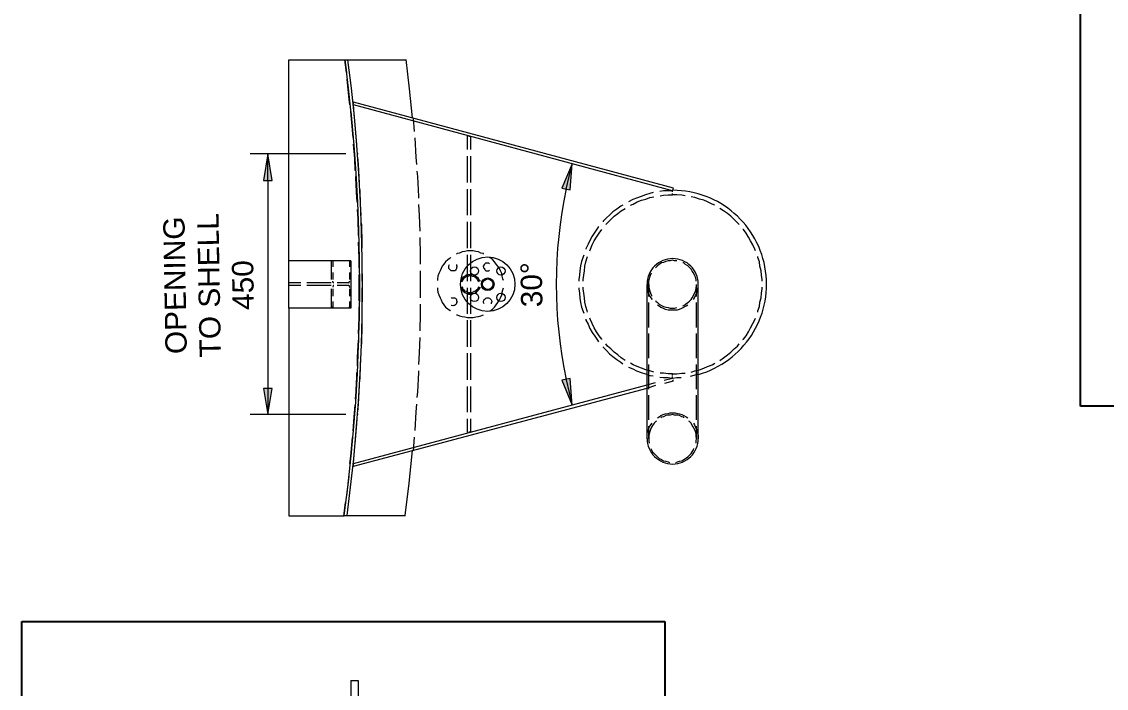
# Model space of a CAD drawing. Header units: millimetres. Extents: x 0 to 62767, y -13570 to 23963.
# Drawn here: x 17238 to 20991, y 4594 to 6899 of the extents above; entities that cross this region are included whole.
import ezdxf

# ---------------------------------------------------------------- set-up
doc = ezdxf.new("R2010")
doc.units = ezdxf.units.MM
picture_1 = doc.add_image_def('image1.jpg', size_in_pixel=(2555, 3985))
picture_2 = doc.add_image_def('image2.jpg', size_in_pixel=(680, 1027))

msp = doc.modelspace()

# ---------------------------------------------------------------- hatches: boundary and pattern name
h = msp.add_hatch(color=7)
h.dxf.hatch_style = 2
h.paths.add_polyline_path([(18104.762, 6350.476), (18089.523, 6441.905), (18074.286, 6350.476)])
h = msp.add_hatch(color=7)
h.dxf.hatch_style = 2
h.paths.add_polyline_path([(19135.238, 6318.095), (19142.857, 6407.619), (19106.666, 6323.809)])
h = msp.add_hatch(color=7)
edge = h.paths.add_edge_path()
edge.add_arc((18314.285, 5912.381), 3.81, 0, 360)
h = msp.add_hatch(color=7)
edge = h.paths.add_edge_path()
edge.add_arc((18373.333, 5912.381), 3.81, 0, 360)
h = msp.add_hatch(color=7)
h.dxf.hatch_style = 2
h.paths.add_polyline_path([(18074.286, 5630.476), (18089.523, 5540.952), (18104.762, 5630.476)])
h = msp.add_hatch(color=7)
h.dxf.hatch_style = 2
h.paths.add_polyline_path([(19106.666, 5659.048), (19142.857, 5573.333), (19135.238, 5664.762)])

# ---------------------------------------------------------------- linework, layer by layer
at = {"color": 7, "lineweight": 0}
for points in [[(18161.905, 6072.381), (18161.905, 6767.619), (18358.095, 6767.619)], [(18354.031, 5191.201), (18366.415, 5289.353), (18377.174, 5387.649), (18386.309, 5486.068), (18393.819, 5584.592), (18399.704, 5683.199), (18403.965, 5781.869), (18406.601, 5880.583), (18407.613, 5979.32), (18407, 6078.061), (18404.762, 6176.785), (18400.899, 6275.472), (18395.411, 6374.102), (18388.299, 6472.655), (18379.561, 6571.11), (18369.199, 6669.448), (18357.212, 6767.649)], [(18361.904, 6723.81), (18356.191, 6767.619)], [(18356.191, 6767.619), (18361.904, 6723.81)], [(18358.095, 6767.619), (18367.619, 6767.619)], [(18363.65, 5191.073), (18376.013, 5289.204), (18386.755, 5387.479), (18395.876, 5485.876), (18403.376, 5584.378), (18409.255, 5682.962), (18413.512, 5781.61), (18416.148, 5880.302), (18417.163, 5979.016), (18416.556, 6077.735), (18414.328, 6176.436), (18410.478, 6275.101), (18405.006, 6373.709), (18397.913, 6472.24), (18389.199, 6570.675), (18378.862, 6668.993), (18366.904, 6767.174)], [(18367.619, 6767.619), (18569.523, 6767.619)], [(18590.499, 6566.394), (18580.275, 6667.397), (18568.4, 6768.219)], [(18373.333, 6611.429), (18371.428, 6630.476), (18363.809, 6699.048), (18363.809, 6700.952)], [(18363.809, 6700.952), (18363.809, 6699.048), (18371.428, 6630.476), (18373.333, 6611.429)], [(19489.524, 6314.286), (19493.333, 6323.809), (18386.667, 6620.952), (18384.761, 6617.143)], [(18384.761, 6617.143), (18384.761, 6615.238)], [(18384.761, 6613.333), (18384.761, 6611.429)], [(18384.761, 6611.429), (18388.571, 6565.714)], [(18386.667, 6611.429), (18384.761, 6611.429)], [(19489.524, 6314.286), (18386.667, 6611.429)], [(18384.761, 6499.047), (18379.047, 6563.81), (18377.143, 6588.571)], [(18377.143, 6588.571), (18379.047, 6563.81), (18384.761, 6499.047)], [(18390.476, 6544.762), (18390.476, 6542.857), (18396.19, 6474.286), (18398.095, 6453.334)], [(18592.38, 6565.714), (18596.19, 6520)], [(18598.095, 6497.143), (18601.904, 6430.476), (18603.81, 6405.715)], [(18780.953, 6457.143), (18780.953, 6502.857)], [(18780.953, 6502.857), (18782.857, 6502.857)], [(18786.666, 6502.857), (18790.475, 6502.857)], [(18790.475, 6502.857), (18790.475, 6457.143)], [(18392.38, 6384.762), (18390.476, 6426.667), (18386.667, 6476.19)], [(18386.667, 6476.19), (18390.476, 6426.667), (18392.38, 6384.762)], [(18360, 6441.905), (18028.571, 6441.905)], [(18089.523, 6350.476), (18089.523, 6441.905)], [(18392.38, 6441.905), (18388.571, 6441.905)], [(18401.904, 6441.905), (18398.095, 6441.905)], [(18400, 6430.476), (18401.904, 6405.715), (18405.714, 6340.952)], [(18780.953, 6342.857), (18780.953, 6434.285)], [(18790.475, 6434.285), (18790.475, 6342.857)], [(18605.714, 6382.857), (18607.619, 6363.809), (18611.429, 6295.238), (18611.429, 6289.524)], [(19121.905, 6320), (19142.857, 6407.619)], [(18089.523, 6350.476), (18089.523, 5630.476)], [(18400, 6272.381), (18398.095, 6289.524), (18394.286, 6358.095), (18394.286, 6363.809)], [(18394.286, 6363.809), (18394.286, 6358.095), (18398.095, 6289.524), (18400, 6272.381)], [(18407.619, 6318.095), (18409.523, 6266.667), (18411.428, 6228.571)], [(18780.953, 6230.476), (18780.953, 6320)], [(18790.475, 6320), (18790.475, 6230.476)], [(19121.68, 6320.9), (19113.7, 6280.096), (19106.784, 6239.149), (19100.931, 6198.077), (19096.142, 6156.903), (19092.416, 6115.646), (19089.753, 6074.327), (19088.154, 6032.967), (19087.618, 5991.586), (19088.146, 5950.205), (19089.737, 5908.844), (19092.392, 5867.525), (19096.11, 5826.267), (19100.891, 5785.092), (19106.736, 5744.019), (19113.644, 5703.07), (19121.616, 5662.265)], [(19422.856, 6308.571), (19411.428, 6304.762), (19396.19, 6300.952), (19380.952, 6295.238), (19365.715, 6289.524), (19352.381, 6283.81), (19337.142, 6276.19)], [(19489.524, 6314.286), (19474.285, 6314.286), (19459.047, 6314.286), (19445.714, 6312.381)], [(19489.524, 6310.476), (19489.524, 6314.286)], [(19489.524, 6300.952), (19489.524, 6304.762)], [(19579.582, 5679.131), (19594.016, 5683.611), (19608.108, 5688.704), (19621.844, 5694.394), (19635.212, 5700.662), (19648.202, 5707.489), (19660.801, 5714.858), (19672.997, 5722.749), (19684.778, 5731.144), (19696.133, 5740.026), (19707.048, 5749.376), (19717.514, 5759.175), (19727.516, 5769.406), (19737.045, 5780.05), (19746.087, 5791.088), (19754.631, 5802.503), (19762.665, 5814.276), (19770.177, 5826.388), (19777.155, 5838.822), (19783.587, 5851.559), (19789.461, 5864.581), (19794.765, 5877.87), (19799.488, 5891.406), (19803.618, 5905.173), (19807.142, 5919.151), (19810.049, 5933.323), (19812.326, 5947.669), (19813.962, 5962.173), (19814.945, 5976.814), (19815.264, 5991.576), (19814.905, 6006.44), (19813.857, 6021.387), (19812.109, 6036.399), (19809.673, 6051.315), (19806.58, 6065.976), (19802.849, 6080.368), (19798.494, 6094.476), (19793.533, 6108.287), (19787.981, 6121.785), (19781.856, 6134.957), (19775.174, 6147.788), (19767.951, 6160.263), (19760.204, 6172.369), (19751.95, 6184.092), (19743.204, 6195.416), (19733.983, 6206.327), (19724.304, 6216.812), (19714.184, 6226.855), (19703.638, 6236.443), (19692.683, 6245.56), (19681.336, 6254.194), (19669.613, 6262.329), (19657.531, 6269.951), (19645.105, 6277.046), (19632.354, 6283.599), (19619.292, 6289.596), (19605.937, 6295.023), (19592.305, 6299.865), (19578.412, 6304.109), (19564.276, 6307.739), (19549.912, 6310.742), (19535.336, 6313.102), (19520.566, 6314.807), (19505.618, 6315.84), (19490.509, 6316.189)], [(19344.761, 6264.762), (19354.285, 6268.571), (19367.619, 6276.19), (19382.857, 6281.905), (19398.095, 6285.714), (19411.428, 6291.428), (19424.762, 6293.333)], [(19447.619, 6297.143), (19459.047, 6299.048), (19474.285, 6300.952), (19489.524, 6300.952)], [(19533.333, 6297.143), (19521.904, 6299.048), (19504.761, 6300.952), (19489.524, 6300.952)], [(19636.19, 6264.762), (19626.666, 6268.571), (19611.429, 6276.19), (19598.095, 6281.905), (19582.856, 6285.714), (19567.619, 6291.428), (19554.285, 6293.333)], [(18403.81, 6160), (18401.904, 6219.048), (18400, 6249.524)], [(18400, 6249.524), (18401.904, 6219.048), (18403.81, 6160)], [(18611.429, 6266.667), (18613.333, 6228.571), (18615.238, 6175.238)], [(19318.096, 6264.762), (19310.476, 6260.952), (19297.142, 6251.429), (19283.809, 6241.905), (19272.381, 6230.476), (19260.952, 6220.952), (19249.523, 6209.524), (19249.523, 6207.619)], [(19259.047, 6198.095), (19264.762, 6203.81), (19276.19, 6215.238), (19287.619, 6226.666), (19300.951, 6236.19), (19312.381, 6245.714), (19325.714, 6253.333)], [(19720, 6198.095), (19714.285, 6203.81), (19702.857, 6215.238), (19691.428, 6226.666), (19680, 6236.19), (19666.666, 6245.714), (19653.333, 6253.333)], [(18411.428, 6205.714), (18413.334, 6198.095), (18415.238, 6129.524), (18415.238, 6116.19)], [(18780.953, 6116.19), (18780.953, 6207.619)], [(18790.475, 6207.619), (18790.475, 6116.19)], [(19234.286, 6190.476), (19230.476, 6184.762), (19220.952, 6171.429), (19211.428, 6158.095), (19203.809, 6142.857), (19198.095, 6129.524), (19190.476, 6114.285), (19190.476, 6112.381)], [(19203.809, 6106.667), (19205.713, 6112.381), (19211.428, 6127.619), (19219.047, 6140.952), (19226.667, 6154.286), (19236.19, 6167.619), (19245.714, 6180.952)], [(19777.142, 6106.667), (19775.238, 6112.381), (19767.619, 6127.619), (19759.999, 6140.952), (19752.38, 6154.286), (19744.762, 6167.619), (19735.238, 6180.952), (19733.334, 6180.952)], [(18405.714, 6047.619), (18405.714, 6081.905), (18403.81, 6137.143)], [(18403.81, 6137.143), (18405.714, 6081.905), (18405.714, 6047.619)], [(18615.238, 6152.381), (18617.142, 6093.333), (18617.142, 6060.952)], [(18415.238, 6093.333), (18415.238, 6060.952), (18415.238, 6001.905)], [(18721.904, 6083.809), (18720, 6081.905), (18712.38, 6076.191), (18704.761, 6068.571), (18699.048, 6060.952), (18693.333, 6053.333), (18689.524, 6045.714), (18685.715, 6038.095), (18681.904, 6028.571), (18678.095, 6019.047), (18676.19, 6009.524), (18676.19, 6003.809)], [(18790.475, 6106.667), (18780.953, 6106.667), (18771.428, 6104.762), (18761.904, 6102.857), (18752.38, 6099.047), (18744.762, 6097.143), (18742.856, 6095.238)], [(18780.953, 6001.905), (18780.953, 6093.333)], [(18836.19, 6095.238), (18836.19, 6097.143), (18826.666, 6099.047), (18819.048, 6102.857), (18809.524, 6104.762), (18799.999, 6106.667), (18790.475, 6106.667)], [(18790.475, 6093.333), (18790.475, 6001.905)], [(18904.762, 6003.809), (18902.856, 6009.524), (18900.952, 6019.047), (18899.047, 6028.571), (18895.238, 6038.095), (18891.428, 6045.714), (18885.713, 6053.333), (18880, 6060.952), (18874.285, 6068.571), (18868.571, 6076.191), (18860.952, 6081.905), (18857.143, 6083.809)], [(19182.857, 6091.429), (19180.952, 6085.714), (19175.238, 6070.476), (19171.428, 6055.238), (19169.524, 6038.095), (19167.618, 6022.857), (19165.714, 6007.619), (19165.714, 6001.905)], [(19180.952, 6001.905), (19180.952, 6007.619), (19182.857, 6022.857), (19184.761, 6038.095), (19186.666, 6053.333), (19190.476, 6068.571), (19194.285, 6083.809), (19196.191, 6087.619)], [(19579.047, 5991.428), (19578.59, 6000.484), (19577.248, 6009.279), (19575.065, 6017.767), (19572.087, 6025.904), (19568.357, 6033.647), (19563.921, 6040.95), (19558.822, 6047.768), (19553.105, 6054.058), (19546.816, 6059.774), (19539.997, 6064.873), (19532.694, 6069.31), (19524.952, 6073.04), (19516.814, 6076.018), (19508.326, 6078.2), (19499.532, 6079.543), (19490.476, 6080), (19481.42, 6079.543), (19472.626, 6078.2), (19464.137, 6076.018), (19456, 6073.04), (19448.258, 6069.31), (19440.955, 6064.873), (19434.136, 6059.774), (19427.846, 6054.058), (19422.13, 6047.768), (19417.031, 6040.95), (19412.594, 6033.647), (19408.865, 6025.904), (19405.886, 6017.767), (19403.704, 6009.279), (19402.362, 6000.484), (19401.904, 5991.428)], [(19799.999, 6001.905), (19799.999, 6007.619), (19798.095, 6022.857), (19796.19, 6038.095), (19792.381, 6053.333), (19790.475, 6068.571), (19784.762, 6083.809), (19784.762, 6087.619)], [(18161.905, 5908.571), (18161.905, 6072.381)], [(18377.143, 6072.381), (18161.905, 6072.381)], [(18377.143, 6072.381), (18377.143, 5908.571), (18161.905, 5908.571)], [(18310.476, 6007.619), (18310.476, 6072.381)], [(18314.285, 6070.476), (18314.285, 6068.571)], [(18314.285, 6068.571), (18314.285, 6051.428)], [(18375.237, 6072.381), (18373.333, 6072.381)], [(18373.333, 6068.571), (18373.333, 6070.476)], [(18373.333, 6051.428), (18373.333, 6068.571)], [(18729.523, 6038.095), (18727.619, 6038.095), (18723.809, 6038.095), (18721.904, 6040), (18718.095, 6043.81), (18716.191, 6045.714), (18716.191, 6049.524), (18716.191, 6051.428), (18716.191, 6055.238), (18718.095, 6059.048)], [(18742.856, 6059.048), (18742.856, 6055.238), (18744.762, 6051.428), (18742.856, 6049.524), (18742.856, 6045.714), (18740.952, 6043.81), (18739.047, 6040), (18737.143, 6038.095), (18733.334, 6038.095), (18729.523, 6038.095)], [(18836.19, 6051.428), (18836.19, 6055.238), (18838.094, 6057.143), (18840, 6060.952), (18841.905, 6062.857), (18843.809, 6064.762), (18847.619, 6064.762), (18851.428, 6064.762), (18853.333, 6064.762), (18857.143, 6062.857)], [(18836.19, 6051.428), (18836.19, 6047.619), (18838.094, 6045.714), (18840, 6041.905), (18841.905, 6040), (18843.809, 6038.095), (18847.619, 6038.095), (18851.428, 6038.095), (18853.333, 6038.095), (18857.143, 6040)], [(19504.761, 6072.381), (19497.142, 6072.381), (19489.524, 6074.286), (19481.905, 6072.381), (19474.285, 6072.381), (19466.666, 6070.476), (19459.047, 6066.666), (19451.429, 6064.762), (19443.809, 6059.048), (19438.095, 6055.238), (19432.381, 6049.524), (19430.476, 6047.619)], [(19571.428, 6001.905), (19571.428, 6007.619), (19569.523, 6015.238), (19565.714, 6022.857), (19561.904, 6030.476), (19558.095, 6036.19), (19554.285, 6043.81), (19548.571, 6049.524), (19542.857, 6055.238), (19535.237, 6059.048), (19529.524, 6064.762), (19525.715, 6064.762)], [(18314.285, 6032.381), (18314.285, 6013.333)], [(18314.285, 6013.333), (18314.285, 6011.429), (18314.285, 6007.619)], [(18373.333, 6013.333), (18373.333, 6032.381)], [(18373.333, 6007.619), (18373.333, 6011.429), (18373.333, 6013.333)], [(18405.714, 5933.333), (18405.714, 5944.762), (18405.714, 6013.333), (18405.714, 6024.762)], [(18405.714, 6024.762), (18405.714, 6013.333), (18405.714, 5944.762), (18405.714, 5933.333)], [(18617.142, 6038.095), (18617.142, 6024.762), (18617.142, 5958.095), (18617.142, 5944.762)], [(18758.095, 6001.905), (18759.999, 6005.714), (18761.904, 6009.524), (18765.714, 6013.333), (18769.523, 6017.143), (18773.333, 6020.952), (18777.142, 6022.857), (18782.857, 6024.762), (18786.666, 6024.762), (18792.381, 6024.762), (18798.095, 6024.762), (18801.905, 6022.857), (18807.618, 6020.952), (18811.429, 6017.143), (18815.238, 6013.333), (18819.048, 6009.524), (18820.952, 6005.714), (18822.857, 6001.905)], [(18758.095, 6001.905), (18758.095, 6003.809), (18759.999, 6007.619), (18763.81, 6013.333), (18765.714, 6017.143), (18771.428, 6019.047), (18775.238, 6022.857), (18779.047, 6024.762), (18784.762, 6024.762), (18790.475, 6024.762)], [(18761.904, 6000), (18761.904, 6001.905), (18763.81, 6005.714), (18767.619, 6009.524), (18769.523, 6013.333), (18773.333, 6017.143), (18779.047, 6019.047), (18782.857, 6019.047), (18788.571, 6020.952), (18792.381, 6020.952), (18798.095, 6019.047), (18801.905, 6019.047), (18805.714, 6017.143), (18809.524, 6013.333), (18813.333, 6009.524), (18815.238, 6005.714), (18817.142, 6001.905), (18819.048, 6000)], [(18790.475, 6024.762), (18794.286, 6024.762), (18799.999, 6024.762), (18805.714, 6022.857), (18809.524, 6019.047), (18813.333, 6017.143), (18817.142, 6013.333), (18819.048, 6007.619), (18822.857, 6003.809), (18822.857, 6001.905)], [(19407.619, 5990.476), (19407.619, 6000), (19409.523, 6007.619), (19411.428, 6015.238), (19413.334, 6022.857), (19417.143, 6030.476)], [(18203.809, 5996.191), (18161.905, 5996.191)], [(18203.809, 5986.666), (18161.905, 5986.666)], [(18308.571, 5996.191), (18224.762, 5996.191)], [(18308.571, 5986.666), (18224.762, 5986.666)], [(18310.476, 5908.571), (18310.476, 5975.238)], [(18318.096, 5996.191), (18316.19, 5996.191), (18316.19, 5998.095), (18314.285, 6000), (18314.285, 6001.905)], [(18318.096, 5986.666), (18316.19, 5986.666), (18316.19, 5984.762), (18314.285, 5982.857), (18314.285, 5980.952)], [(18314.285, 5975.238), (18314.285, 5971.428), (18314.285, 5967.619)], [(18314.285, 5967.619), (18314.285, 5950.476)], [(18369.524, 5996.191), (18329.524, 5996.191)], [(18369.524, 5986.666), (18329.524, 5986.666)], [(18369.524, 5996.191), (18371.428, 5996.191), (18371.428, 5998.095), (18371.428, 6000), (18373.333, 6001.905)], [(18369.524, 5986.666), (18371.428, 5986.666), (18371.428, 5984.762), (18371.428, 5982.857), (18373.333, 5980.952)], [(18373.333, 5967.619), (18373.333, 5971.428), (18373.333, 5975.238)], [(18373.333, 5950.476), (18373.333, 5967.619)], [(18415.238, 5979.048), (18415.238, 5921.905), (18415.238, 5889.524)], [(18676.19, 5979.048), (18676.19, 5971.428), (18678.095, 5963.81), (18681.904, 5954.286), (18685.715, 5944.762), (18689.524, 5937.143), (18693.333, 5927.619), (18699.048, 5920), (18704.761, 5912.381), (18712.38, 5906.666), (18720, 5900.952), (18721.904, 5899.048)], [(18790.475, 5958.095), (18784.762, 5958.095), (18779.047, 5958.095), (18775.238, 5960), (18771.428, 5963.81), (18767.619, 5967.619), (18763.81, 5971.428), (18759.999, 5975.238), (18758.095, 5979.048), (18758.095, 5980.952)], [(18822.857, 5980.952), (18822.857, 5979.048), (18819.048, 5973.333), (18817.142, 5969.524), (18813.333, 5965.714), (18809.524, 5961.905), (18805.714, 5960), (18799.999, 5958.095), (18794.286, 5956.19), (18790.475, 5956.19), (18784.762, 5956.19), (18779.047, 5958.095), (18775.238, 5960), (18771.428, 5961.905), (18765.714, 5965.714), (18763.81, 5969.524), (18759.999, 5973.333), (18758.095, 5979.048), (18758.095, 5980.952)], [(18790.475, 5961.905), (18784.762, 5961.905), (18780.953, 5963.81), (18777.142, 5965.714), (18771.428, 5967.619), (18769.523, 5971.428), (18765.714, 5973.333), (18763.81, 5979.048), (18761.904, 5982.857)], [(18780.953, 5889.524), (18780.953, 5979.048)], [(18819.048, 5982.857), (18817.142, 5979.048), (18815.238, 5973.333), (18811.429, 5971.428), (18807.618, 5967.619), (18803.809, 5965.714), (18799.999, 5963.81), (18794.286, 5961.905), (18790.475, 5961.905)], [(18822.857, 5980.952), (18820.952, 5979.048), (18819.048, 5975.238), (18817.142, 5971.428), (18813.333, 5967.619), (18809.524, 5963.81), (18805.714, 5960), (18799.999, 5958.095), (18794.286, 5958.095), (18790.475, 5958.095)], [(18790.475, 5979.048), (18790.475, 5889.524)], [(18857.143, 5899.048), (18860.952, 5900.952), (18868.571, 5906.666), (18874.285, 5912.381), (18880, 5920), (18885.713, 5927.619), (18891.428, 5937.143), (18895.238, 5944.762), (18899.047, 5954.286), (18900.952, 5963.81), (18902.856, 5971.428), (18904.762, 5979.048)], [(19165.714, 5979.048), (19165.714, 5975.238), (19167.618, 5960), (19169.524, 5942.857), (19171.428, 5927.619), (19175.238, 5912.381), (19180.952, 5897.143), (19182.857, 5891.428)], [(19196.191, 5895.238), (19194.285, 5899.048), (19190.476, 5914.286), (19186.666, 5929.524), (19184.761, 5944.762), (19182.857, 5960), (19180.952, 5975.238), (19180.952, 5980.952)], [(19401.904, 5990.476), (19401.904, 5982.857), (19401.904, 5975.238), (19403.81, 5967.619), (19407.619, 5958.095), (19409.523, 5952.381), (19415.238, 5944.762), (19419.047, 5939.047)], [(19401.904, 5457.143), (19401.904, 5990.476)], [(19407.619, 5990.476), (19407.619, 5982.857), (19409.523, 5975.238), (19411.428, 5967.619), (19413.334, 5960), (19417.143, 5952.381), (19417.143, 5950.476)], [(19407.619, 5948.571), (19407.619, 5990.476)], [(19525.715, 5916.191), (19529.524, 5918.095), (19535.237, 5921.905), (19542.857, 5927.619), (19548.571, 5933.333), (19554.285, 5939.047), (19558.095, 5944.762), (19561.904, 5952.381), (19565.714, 5960), (19569.523, 5967.619), (19571.428, 5975.238), (19571.428, 5980.952)], [(19561.904, 5939.047), (19565.714, 5944.762), (19569.523, 5952.381), (19573.334, 5958.095), (19575.238, 5967.619), (19577.143, 5975.238), (19579.047, 5982.857), (19579.047, 5990.476)], [(19573.334, 5948.571), (19573.334, 5990.476)], [(19579.047, 5457.143), (19579.047, 5990.476)], [(19784.762, 5895.238), (19784.762, 5899.048), (19790.475, 5914.286), (19792.381, 5929.524), (19796.19, 5944.762), (19798.095, 5960), (19799.999, 5975.238), (19799.999, 5980.952)], [(18314.285, 5931.429), (18314.285, 5912.381)], [(18373.333, 5912.381), (18373.333, 5931.429)], [(18723.809, 5942.857), (18725.714, 5944.762), (18729.523, 5944.762), (18733.334, 5944.762), (18735.238, 5944.762), (18739.047, 5942.857), (18740.952, 5940.952), (18742.856, 5937.143), (18742.856, 5933.333), (18744.762, 5931.429)], [(18744.762, 5931.429), (18742.856, 5927.619), (18742.856, 5925.714), (18740.952, 5921.905), (18739.047, 5920), (18735.238, 5918.095), (18733.334, 5918.095), (18729.523, 5916.191), (18725.714, 5918.095), (18723.809, 5918.095)], [(18838.094, 5923.809), (18836.19, 5927.619), (18836.19, 5929.524), (18836.19, 5933.333), (18838.094, 5937.143), (18838.094, 5939.047), (18841.905, 5940.952), (18843.809, 5942.857), (18847.619, 5944.762), (18849.524, 5944.762)], [(18849.524, 5944.762), (18853.333, 5944.762), (18857.143, 5942.857), (18859.048, 5940.952), (18860.952, 5939.047), (18862.857, 5937.143), (18864.761, 5933.333), (18864.761, 5929.524), (18862.857, 5927.619), (18862.857, 5923.809)], [(19430.476, 5935.238), (19432.381, 5933.333), (19438.095, 5927.619), (19443.809, 5921.905), (19451.429, 5918.095), (19459.047, 5914.286), (19466.666, 5912.381), (19474.285, 5910.476), (19481.905, 5908.571), (19489.524, 5908.571), (19497.142, 5908.571), (19504.761, 5910.476)], [(18161.905, 5908.571), (18161.905, 5190.476), (18354.285, 5190.476)], [(18312.381, 5908.571), (18312.381, 5910.476)], [(18373.333, 5910.476), (18375.237, 5908.571)], [(18403.81, 5820.952), (18405.714, 5876.19), (18405.714, 5912.381)], [(18405.714, 5912.381), (18405.714, 5876.19), (18403.81, 5820.952)], [(18617.142, 5921.905), (18617.142, 5889.524), (18615.238, 5830.476)], [(19407.619, 5841.905), (19407.619, 5927.619)], [(19438.095, 5920), (19443.809, 5916.191), (19449.523, 5912.381), (19457.142, 5908.571), (19464.762, 5904.762), (19474.285, 5902.857), (19481.905, 5902.857), (19489.524, 5902.857), (19499.048, 5902.857), (19506.666, 5902.857), (19514.285, 5904.762), (19521.904, 5908.571), (19529.524, 5912.381), (19537.143, 5916.191), (19542.857, 5920)], [(19573.334, 5841.905), (19573.334, 5927.619)], [(18415.238, 5866.667), (18415.238, 5853.333), (18413.334, 5784.761), (18411.428, 5777.143)], [(18742.856, 5885.714), (18744.762, 5885.714), (18752.38, 5881.905), (18761.904, 5880), (18771.428, 5878.095), (18780.953, 5876.19), (18790.475, 5876.19), (18799.999, 5876.19), (18809.524, 5878.095), (18819.048, 5880), (18826.666, 5881.905), (18836.19, 5885.714)], [(18780.953, 5775.238), (18780.953, 5866.667)], [(18790.475, 5866.667), (18790.475, 5775.238)], [(19190.476, 5870.476), (19190.476, 5866.667), (19198.095, 5853.333), (19203.809, 5838.095), (19211.428, 5824.762), (19220.952, 5811.428), (19230.476, 5798.095), (19234.286, 5792.381)], [(19245.714, 5800), (19245.714, 5801.905), (19236.19, 5813.333), (19226.667, 5826.667), (19219.047, 5840), (19211.428, 5855.238), (19205.713, 5868.572), (19203.809, 5874.286)], [(19733.334, 5800), (19735.238, 5801.905), (19744.762, 5813.333), (19752.38, 5826.667), (19759.999, 5840), (19767.619, 5855.238), (19775.238, 5868.572), (19777.142, 5874.286)], [(19407.619, 5735.238), (19407.619, 5820.952)], [(19573.334, 5735.238), (19573.334, 5820.952)], [(18400, 5708.572), (18400, 5739.048), (18403.81, 5798.095)], [(18403.81, 5798.095), (18400, 5739.048), (18400, 5708.572)], [(18615.238, 5807.619), (18613.333, 5754.286), (18611.429, 5714.286)], [(19325.714, 5727.619), (19312.381, 5737.142), (19300.951, 5746.667), (19287.619, 5756.191), (19276.19, 5767.619), (19264.762, 5777.143), (19259.047, 5784.761)], [(19653.333, 5727.619), (19666.666, 5737.142), (19680, 5746.667), (19691.428, 5756.191), (19702.857, 5767.619), (19714.285, 5777.143), (19720, 5784.761)], [(18411.428, 5754.286), (18409.523, 5714.286), (18407.619, 5662.857)], [(18780.953, 5660.953), (18780.953, 5752.381)], [(18790.475, 5752.381), (18790.475, 5660.953)], [(19249.523, 5775.238), (19249.523, 5773.333), (19260.952, 5761.905), (19272.381, 5750.476), (19283.809, 5740.953), (19297.142, 5731.428), (19310.476, 5721.904), (19318.096, 5716.19)], [(19337.142, 5704.762), (19352.381, 5699.048), (19365.715, 5691.429), (19380.952, 5685.714), (19396.19, 5681.905), (19411.428, 5676.191), (19422.856, 5674.285)], [(19424.762, 5687.619), (19411.428, 5691.429), (19398.095, 5695.238), (19382.857, 5700.952), (19367.619, 5706.667), (19354.285, 5712.381), (19344.761, 5718.095)], [(19407.619, 5628.572), (19407.619, 5714.286)], [(19554.285, 5687.619), (19567.619, 5691.429), (19582.856, 5695.238), (19598.095, 5700.952), (19611.429, 5706.667), (19626.666, 5712.381), (19636.19, 5718.095)], [(19573.334, 5628.572), (19573.334, 5714.286)], [(18392.38, 5596.191), (18394.286, 5601.905), (18398.095, 5670.476), (18398.095, 5685.714)], [(18398.095, 5685.714), (18398.095, 5670.476), (18394.286, 5601.905), (18392.38, 5596.191)], [(18611.429, 5691.429), (18611.429, 5685.714), (18607.619, 5619.048), (18605.714, 5600)], [(19445.714, 5670.476), (19459.047, 5668.571), (19474.285, 5668.571), (19489.524, 5666.667)], [(19489.524, 5681.905), (19474.285, 5681.905), (19459.047, 5683.809), (19447.619, 5683.809)], [(19460.953, 5659.048), (19489.524, 5666.667)], [(19489.524, 5681.905), (19504.761, 5681.905), (19521.904, 5683.809), (19533.333, 5683.809)], [(19489.524, 5676.191), (19489.524, 5681.905)], [(19489.524, 5666.667), (19489.524, 5672.381)], [(19489.524, 5666.667), (19504.761, 5668.571), (19520, 5668.571)], [(19491.428, 5664.762), (19489.524, 5666.667)], [(19579.047, 5680), (19563.81, 5676.191), (19550.476, 5672.381)], [(18089.523, 5630.476), (18089.523, 5540.952)], [(18384.761, 5365.714), (18386.667, 5361.905), (19401.904, 5632.381)], [(18386.667, 5371.429), (19401.904, 5643.81)], [(18405.714, 5641.904), (18401.904, 5577.143), (18400, 5550.476)], [(18780.953, 5548.572), (18780.953, 5638.095)], [(18790.475, 5638.095), (18790.475, 5548.572)], [(19121.905, 5660.953), (19142.857, 5573.333)], [(19401.904, 5643.81), (19430.476, 5651.428)], [(19401.904, 5632.381), (19432.381, 5641.904)], [(19462.857, 5649.524), (19493.333, 5657.143), (19491.428, 5660.953)], [(19407.619, 5521.905), (19407.619, 5607.619)], [(19573.334, 5521.905), (19573.334, 5607.619)], [(18384.761, 5483.809), (18388.571, 5533.333), (18392.38, 5573.333)], [(18392.38, 5573.333), (18388.571, 5533.333), (18384.761, 5483.809)], [(18603.81, 5577.143), (18601.904, 5550.476), (18598.095, 5485.714)], [(18360, 5540.952), (18028.571, 5540.952)], [(18392.38, 5540.952), (18388.571, 5540.952)], [(18398.095, 5527.619), (18396.19, 5508.571), (18390.476, 5440), (18390.476, 5438.095)], [(18401.904, 5540.952), (18398.095, 5540.952)], [(18780.953, 5480), (18780.953, 5525.714)], [(18790.475, 5525.714), (18790.475, 5480)], [(19434.286, 5518.095), (19432.381, 5516.191), (19426.666, 5510.476), (19420.952, 5502.857), (19417.143, 5497.143), (19413.334, 5489.524), (19411.428, 5481.904), (19409.523, 5474.286), (19407.619, 5466.666), (19407.619, 5457.143), (19407.619, 5449.524), (19409.523, 5441.905)], [(19438.095, 5529.524), (19443.809, 5533.333), (19449.523, 5537.143), (19457.142, 5540.952), (19464.762, 5542.857), (19474.285, 5544.762), (19481.905, 5546.666), (19489.524, 5546.666), (19499.048, 5546.666), (19506.666, 5544.762), (19514.285, 5542.857), (19521.904, 5540.952), (19529.524, 5537.143), (19537.143, 5533.333), (19542.857, 5529.524)], [(19489.524, 5540.952), (19481.905, 5539.048), (19474.285, 5539.048), (19466.666, 5537.143), (19459.047, 5533.333), (19451.429, 5531.428), (19449.523, 5529.524)], [(19529.524, 5529.524), (19529.524, 5531.428), (19521.904, 5533.333), (19514.285, 5537.143), (19506.666, 5539.048), (19497.142, 5539.048), (19489.524, 5540.952)], [(19571.428, 5441.905), (19571.428, 5449.524), (19573.334, 5457.143), (19571.428, 5466.666), (19571.428, 5474.286), (19569.523, 5481.904), (19565.714, 5489.524), (19561.904, 5497.143), (19558.095, 5502.857), (19554.285, 5510.476), (19548.571, 5516.191), (19546.667, 5518.095)], [(18782.857, 5480), (18780.953, 5480)], [(18790.475, 5480), (18786.666, 5480)], [(19401.904, 5457.143), (19401.904, 5466.666), (19401.904, 5474.286), (19403.81, 5481.904), (19407.619, 5489.524), (19409.523, 5497.143), (19415.238, 5504.762), (19419.047, 5510.476)], [(19407.619, 5457.143), (19407.619, 5500.953)], [(19561.904, 5510.476), (19565.714, 5504.762), (19569.523, 5497.143), (19573.334, 5489.524), (19575.238, 5481.904), (19577.143, 5474.286), (19579.047, 5466.666), (19579.047, 5457.143)], [(19573.334, 5457.143), (19573.334, 5500.953)], [(18373.333, 5371.429), (18377.143, 5396.19), (18382.857, 5460.952)], [(18382.857, 5460.952), (18377.143, 5396.19), (18373.333, 5371.429)], [(18596.19, 5462.857), (18592.38, 5415.238)], [(19401.904, 5458.095), (19402.362, 5449.039), (19403.704, 5440.245), (19405.886, 5431.757), (19408.865, 5423.619), (19412.594, 5415.877), (19417.031, 5408.574), (19422.13, 5401.755), (19427.846, 5395.466), (19434.136, 5389.749), (19440.955, 5384.65), (19448.257, 5380.214), (19456, 5376.484), (19464.137, 5373.506), (19472.625, 5371.323), (19481.42, 5369.981), (19490.476, 5369.524), (19499.532, 5369.981), (19508.326, 5371.323), (19516.814, 5373.506), (19524.952, 5376.484), (19532.694, 5380.214), (19539.997, 5384.65), (19546.815, 5389.749), (19553.105, 5395.466), (19558.822, 5401.755), (19563.92, 5408.574), (19568.357, 5415.877), (19572.087, 5423.619), (19575.065, 5431.757), (19577.248, 5440.245), (19578.59, 5449.039), (19579.047, 5458.095)], [(18388.571, 5415.238), (18384.761, 5371.429)], [(18565.347, 5191.022), (18578.904, 5303.336), (18590.414, 5415.877)], [(19415.238, 5422.857), (19417.143, 5419.047), (19420.952, 5411.428), (19426.666, 5405.714), (19432.381, 5400), (19438.095, 5394.286), (19443.809, 5388.571), (19451.429, 5384.762), (19459.047, 5380.952), (19466.666, 5379.048), (19474.285, 5377.143), (19480, 5375.238)], [(19500.952, 5375.238), (19506.666, 5377.143), (19514.285, 5379.048), (19521.904, 5380.952), (19529.524, 5384.762), (19535.237, 5388.571), (19542.857, 5394.286), (19548.571, 5400), (19554.285, 5405.714), (19558.095, 5411.428), (19561.904, 5419.047), (19563.81, 5422.857)], [(18384.761, 5371.429), (18384.761, 5369.524)], [(18386.667, 5371.429), (18384.761, 5371.429)], [(18384.761, 5367.619), (18384.761, 5365.714)], [(18371.428, 5348.571), (18369.524, 5327.619), (18361.904, 5259.048)], [(18371.428, 5348.571), (18369.524, 5327.619), (18361.904, 5259.048)], [(18352.381, 5190.476), (18358.095, 5236.191)], [(18358.095, 5236.191), (18352.381, 5190.476)], [(18363.809, 5190.476), (18354.285, 5190.476)], [(18565.714, 5190.476), (18363.809, 5190.476)], [(18377.143, 4620.952), (18377.143, 4497.143)], [(18377.143, 4620.952), (18401.904, 4620.952)], [(18401.904, 4620.952), (18401.904, 4466.667)]]:
    msp.add_lwpolyline(points, dxfattribs=at)
for points in [[(18104.762, 6350.476), (18089.523, 6441.905), (18074.286, 6350.476)], [(19135.238, 6318.095), (19142.857, 6407.619), (19106.666, 6323.809)], [(18074.286, 5630.476), (18089.523, 5540.952), (18104.762, 5630.476)], [(19106.666, 5659.048), (19142.857, 5573.333), (19135.238, 5664.762)]]:
    msp.add_lwpolyline(points, close=True, dxfattribs=at)
for centre, radius in [((18850.476, 5991.428), 94.286), ((18804.761, 6037.143), 14.286), ((18896.19, 6037.143), 14.286), ((18850.476, 5991.428), 21.905), ((18850.476, 5991.428), 21.905), ((18850.476, 5991.428), 18.095), ((18804.762, 5945.714), 14.286), ((18896.19, 5945.714), 14.286)]:
    msp.add_circle(centre, radius, dxfattribs=at)

# ---------------------------------------------------------------- texts
at = {"color": 7, "char_height": 73.83535, "attachment_point": 1, "rotation": 91}
for s, insert in [('{\\fArial|b0|i0|c0;TO SHELL}', (17853.794, 5737.759)), ('{\\fArial|b0|i0|c0;OPENING}', (17735.699, 5749.187)), ('{\\fArial|b0|i0|c0;450}', (17968.08, 5901.569)), ('{\\fArial|b0|i0|c0;30°}', (18966.176, 5911.092))]:
    msp.add_mtext(s, dxfattribs=dict(at, insert=insert))

# ---------------------------------------------------------------- pictures from other files: only their frames are drawn
image = msp.add_image(picture_1, insert=(20900.952, 5569.524), size_in_units=(3899.081, 6081.944))
image.dxf.flags = 7
image = msp.add_image(picture_2, insert=(17238.095, 1455.238), size_in_units=(2224.77, 3369.515))
image.dxf.flags = 7

doc.saveas('drawing.dxf')
